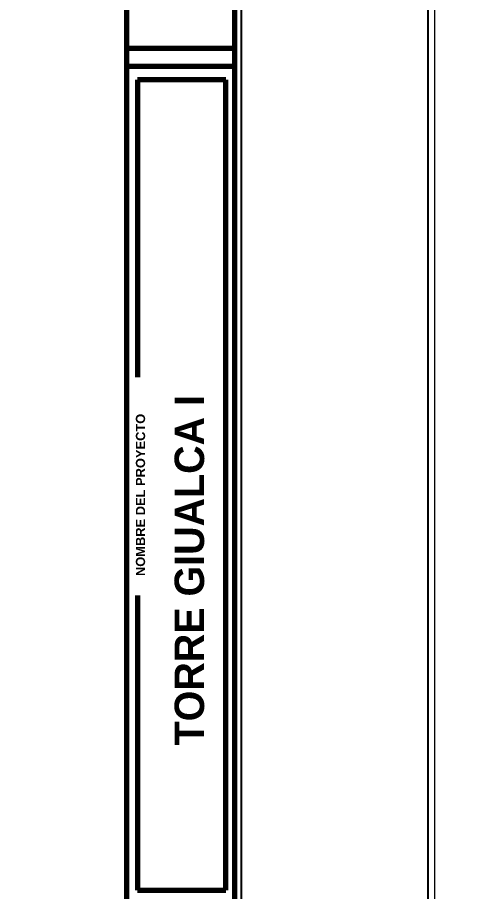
# Model space of a CAD drawing. Header units: metres. Extents: x -144 to 1000, y -717 to 29.
# Drawn here: x 58.36 to 70.79, y -574.93 to -551.34 of the extents above; entities that cross this region are included whole.
import ezdxf

# ---------------------------------------------------------------- set-up
doc = ezdxf.new("R2010")
doc.units = ezdxf.units.M
doc.layers.get('0').update_dxf_attribs({"color": 1})
for name, color, linetype, lineweight in [('G-ANNO-TTLB', 3, 'Continuous', 18), ('G-ANNO-TTLB-WIDE', 1, 'Continuous', 70), ('G-IMPT', 1, 'Continuous', 9)]:
    doc.layers.add(name, color=color, linetype=linetype, lineweight=lineweight)
doc.styles.add('Arial_B', font='arialbd.ttf', dxfattribs={"height": 0.0025})
doc.styles.add('Britannic Bold_B_4', font='', dxfattribs={"height": 0.004465})
doc.styles.get('Britannic Bold_B_4').set_extended_font_data('Britannic Bold', bold=True)

# ---------------------------------------------------------------- blocks, each defined once
blk = doc.blocks.new('tarjeta de nathalie 00')
at = {"layer": 'G-IMPT', "lineweight": 9}
h = blk.add_hatch(color=3, dxfattribs=at)
h.paths.add_polyline_path([(-145.23888, -717.38489), (-145.21019, -717.38489), (-145.21019, -716.89355), (-145.21019, -716.79934), (-145.23888, -716.79934), (-145.23888, -716.89379)])
h.paths.add_polyline_path([(-145.20996, -716.7991), (-145.20996, -717.3851), (-145.2392, -717.3851), (-145.2392, -716.7991)])
h.paths.add_polyline_path([(-145.23902, -717.3868), (-145.20826, -717.3868), (-145.20826, -716.7974), (-145.2392, -716.7974), (-146.09866, -716.7974), (-146.09866, -717.3868)])
h.paths.add_polyline_path([(-145.20795, -716.79707), (-145.20795, -717.3871), (-146.09898, -717.3871), (-146.09898, -716.79707)])
at = {"layer": 'G-ANNO-TTLB'}
for p, q in [((-146.09898, -716.79707), (-146.09898, -717.3871)), ((-146.09898, -716.79707), (-146.09898, -717.38713)), ((-146.09866, -717.3868), (-146.09866, -716.7974)), ((-146.09696, -717.3851), (-146.09696, -716.7991))]:
    blk.add_line(p, q, dxfattribs=at)
at = {"layer": 'G-ANNO-TTLB', "color": 3}
for p, q in [((-145.20826, -716.7974), (-145.20826, -717.3868)), ((-145.20795, -717.3871), (-145.20795, -716.79707)), ((-145.20795, -717.38713), (-145.20795, -716.79707)), ((-145.2392, -716.7991), (-145.2392, -717.3851)), ((-145.20996, -717.3851), (-145.20996, -716.7991)), ((-145.23888, -717.38489), (-145.23888, -716.89379)), ((-145.21019, -716.89355), (-145.21019, -717.38489))]:
    blk.add_line(p, q, dxfattribs=at)
at = {"layer": 'G-ANNO-TTLB-WIDE', "color": 3}
for p, q in [((-145.2392, -716.7991), (-145.2392, -717.3851)), ((-145.20996, -716.7991), (-145.20996, -717.3851)), ((-145.2392, -717.01548), (-145.20996, -717.01548)), ((-145.20996, -717.02049), (-145.2392, -717.02049)), ((-145.21233, -717.0241), (-145.23627, -717.0241)), ((-145.23627, -717.0241), (-145.23627, -717.1091)), ((-145.21233, -717.24403), (-145.21233, -717.0241)), ((-145.23627, -717.16403), (-145.23627, -717.24403)), ((-145.23627, -717.24403), (-145.21233, -717.24403))]:
    blk.add_line(p, q, dxfattribs=at)
at = {"layer": 'G-ANNO-TTLB', "lineweight": 9, "attachment_point": 1, "rotation": 90, "bg_fill": 3, "box_fill_scale": 1.25, "bg_fill_color": 256, "bg_fill_true_color": 13158600, "bg_fill_transparency": 0}
for s, insert, char_height, width, style in [('TORRE GIUALCA I', (-145.2262, -717.20472), 0.008, 0.1678172, 'Britannic Bold_B_4'), ('NOMBRE DEL PROYECTO', (-145.2367, -717.15875), 0.0025, 0.0533122, 'Arial_B')]:
    blk.add_mtext(s, dxfattribs=dict(at, insert=insert, char_height=char_height, width=width, style=style))

msp = doc.modelspace()

# ---------------------------------------------------------------- block references
at = {"xscale": 99.43160266323505, "yscale": 99.43160266323505, "zscale": 99.43160266323505}
for p in [(14502.667, 70741.827), (14596.264, 70741.827)]:
    msp.add_blockref('tarjeta de nathalie 00', p, dxfattribs=at)

doc.saveas('drawing.dxf')
